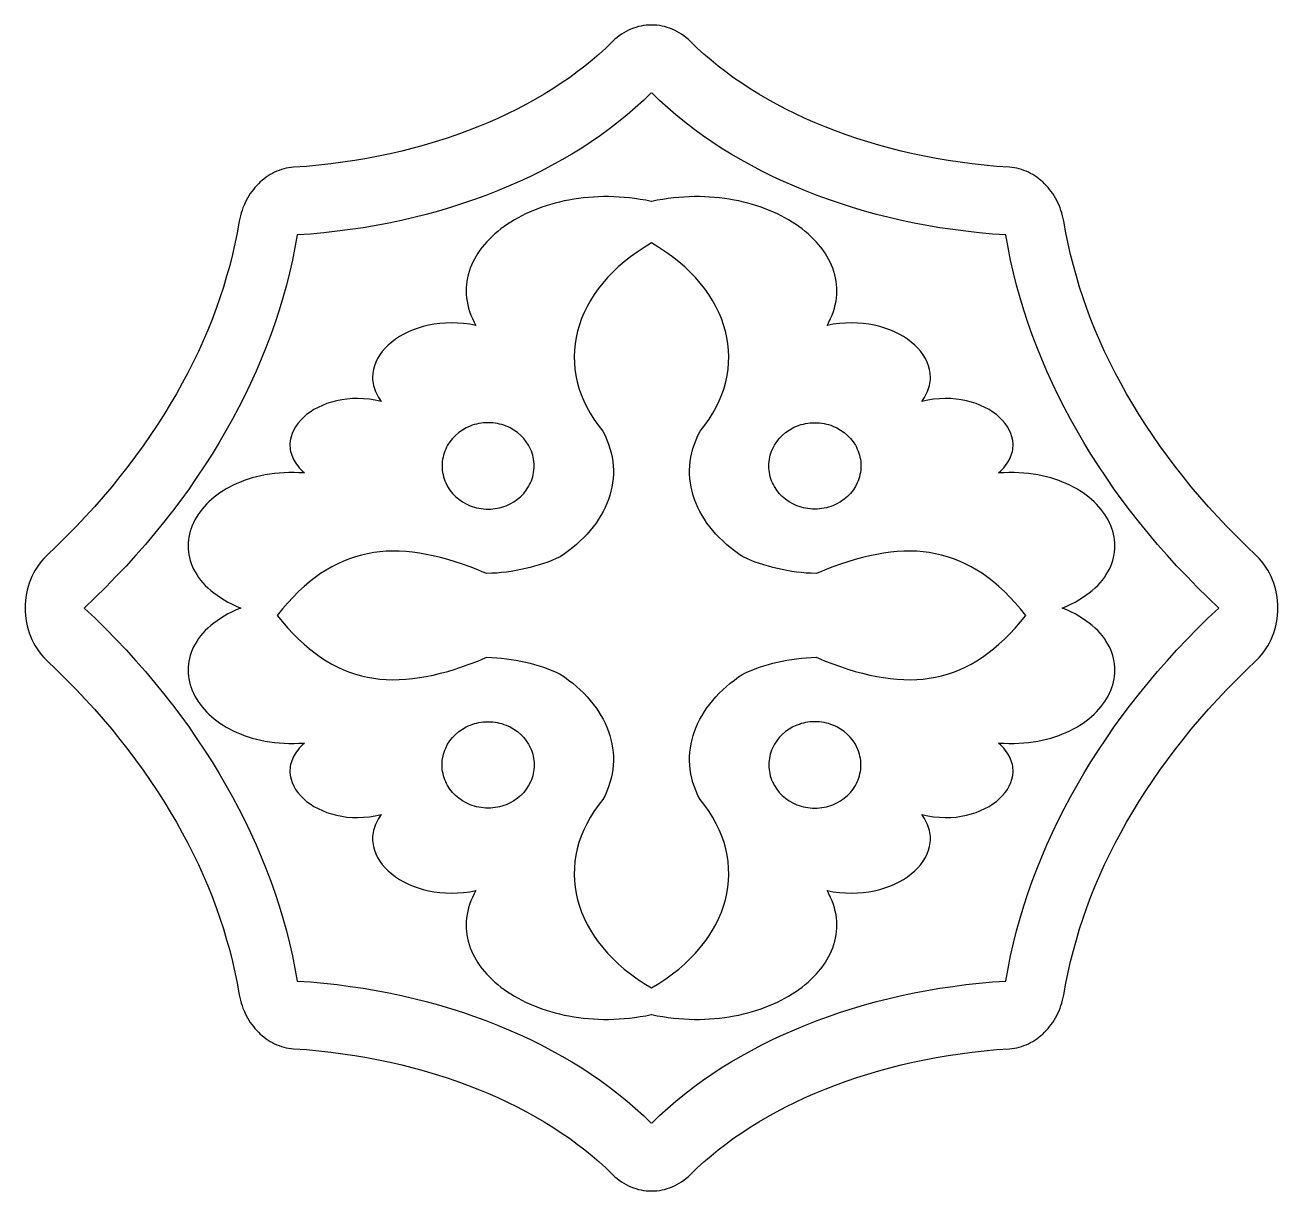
# Model space of a CAD drawing. Extents: x -350 to 350, y -46 to 278.
# Drawn here: x -154.3 to -54.3, y 182 to 275 of the extents above; entities that cross this region are included whole.
import ezdxf

# ---------------------------------------------------------------- set-up
doc = ezdxf.new("R2010")
doc.units = 0
doc.layers.add('LAYER_1', color=18, linetype='CONTINUOUS')

msp = doc.modelspace()

# ---------------------------------------------------------------- linework, layer by layer
at = {"layer": 'LAYER_1'}
for points in [[(-137.418, 198.553), (-137.248, 197.616), (-137.203, 197.394), (-137.151, 197.176), (-137.091, 196.962), (-137.024, 196.752), (-136.95, 196.546), (-136.869, 196.346), (-136.781, 196.149), (-136.687, 195.958), (-136.586, 195.772), (-136.479, 195.591), (-136.366, 195.416), (-136.247, 195.246), (-136.123, 195.082), (-135.993, 194.924), (-135.857, 194.773), (-135.717, 194.627), (-135.571, 194.489), (-135.421, 194.357), (-135.266, 194.231), (-135.106, 194.113), (-134.943, 194.002), (-134.775, 193.899), (-134.604, 193.803), (-134.429, 193.715), (-134.25, 193.635), (-134.068, 193.564), (-133.883, 193.5), (-133.695, 193.445), (-133.504, 193.399), (-133.31, 193.362), (-133.114, 193.333), (-132.916, 193.314), (-131.889, 193.24), (-130.908, 193.15), (-129.934, 193.042), (-128.969, 192.916), (-128.012, 192.773), (-127.064, 192.612), (-126.125, 192.433), (-125.197, 192.238), (-124.28, 192.026), (-123.374, 191.798), (-122.48, 191.553), (-121.599, 191.292), (-120.731, 191.016), (-119.876, 190.725), (-119.036, 190.419), (-118.211, 190.098), (-117.401, 189.763), (-116.607, 189.414), (-115.83, 189.051), (-115.07, 188.675), (-114.328, 188.287), (-113.604, 187.886), (-112.899, 187.473), (-112.213, 187.049), (-111.547, 186.614), (-110.902, 186.168), (-110.277, 185.713), (-109.674, 185.248), (-109.093, 184.774), (-108.534, 184.291), (-107.998, 183.801), (-107.431, 183.252), (-107.267, 183.1), (-107.097, 182.957), (-106.923, 182.823), (-106.744, 182.698), (-106.561, 182.583), (-106.373, 182.477), (-106.182, 182.381), (-105.988, 182.295), (-105.79, 182.219), (-105.59, 182.152), (-105.387, 182.096), (-105.182, 182.05), (-104.975, 182.015), (-104.766, 181.989), (-104.555, 181.975), (-104.344, 181.971), (-104.133, 181.975), (-103.923, 181.989), (-103.714, 182.015), (-103.506, 182.05), (-103.301, 182.096), (-103.098, 182.152), (-102.898, 182.219), (-102.7, 182.295), (-102.506, 182.381), (-102.315, 182.477), (-102.128, 182.583), (-101.944, 182.698), (-101.765, 182.823), (-101.591, 182.957), (-101.422, 183.1), (-101.257, 183.252), (-100.691, 183.801), (-100.154, 184.291), (-99.595, 184.774), (-99.014, 185.248), (-98.411, 185.713), (-97.786, 186.168), (-97.141, 186.614), (-96.475, 187.049), (-95.79, 187.473), (-95.084, 187.886), (-94.361, 188.287), (-93.618, 188.675), (-92.858, 189.051), (-92.081, 189.414), (-91.287, 189.763), (-90.478, 190.098), (-89.652, 190.419), (-88.812, 190.725), (-87.958, 191.016), (-87.089, 191.292), (-86.208, 191.553), (-85.314, 191.798), (-84.408, 192.026), (-83.491, 192.238), (-82.563, 192.433), (-81.625, 192.612), (-80.677, 192.773), (-79.72, 192.916), (-78.754, 193.042), (-77.78, 193.15), (-76.799, 193.24), (-75.772, 193.314), (-75.574, 193.333), (-75.378, 193.362), (-75.185, 193.399), (-74.994, 193.445), (-74.806, 193.5), (-74.62, 193.564), (-74.438, 193.635), (-74.26, 193.715), (-74.084, 193.803), (-73.913, 193.899), (-73.745, 194.002), (-73.582, 194.113), (-73.422, 194.231), (-73.268, 194.357), (-73.117, 194.489), (-72.972, 194.627), (-72.831, 194.773), (-72.696, 194.924), (-72.566, 195.082), (-72.441, 195.246), (-72.322, 195.416), (-72.209, 195.591), (-72.102, 195.772), (-72.001, 195.958), (-71.907, 196.149), (-71.819, 196.346), (-71.738, 196.546), (-71.664, 196.752), (-71.597, 196.962), (-71.537, 197.176), (-71.485, 197.394), (-71.441, 197.616), (-71.271, 198.553), (-71.093, 199.42), (-70.894, 200.285), (-70.675, 201.148), (-70.435, 202.011), (-70.175, 202.872), (-69.894, 203.732), (-69.592, 204.59), (-69.269, 205.446), (-68.926, 206.301), (-68.561, 207.154), (-68.176, 208.005), (-67.77, 208.853), (-67.343, 209.699), (-66.894, 210.543), (-66.425, 211.384), (-65.935, 212.222), (-65.424, 213.057), (-64.892, 213.889), (-64.339, 214.716), (-63.765, 215.541), (-63.17, 216.361), (-62.554, 217.176), (-61.917, 217.988), (-61.259, 218.794), (-60.58, 219.596), (-59.881, 220.392), (-59.161, 221.183), (-58.42, 221.968), (-57.658, 222.747), (-56.876, 223.52), (-56.043, 224.315), (-55.838, 224.523), (-55.645, 224.741), (-55.466, 224.969), (-55.3, 225.205), (-55.147, 225.449), (-55.008, 225.7), (-54.882, 225.958), (-54.769, 226.223), (-54.669, 226.492), (-54.583, 226.766), (-54.51, 227.044), (-54.45, 227.326), (-54.404, 227.61), (-54.371, 227.896), (-54.351, 228.183), (-54.344, 228.471), (-54.351, 228.759), (-54.371, 229.047), (-54.404, 229.333), (-54.45, 229.617), (-54.51, 229.898), (-54.583, 230.176), (-54.669, 230.451), (-54.769, 230.72), (-54.882, 230.984), (-55.008, 231.242), (-55.147, 231.494), (-55.3, 231.738), (-55.466, 231.974), (-55.645, 232.201), (-55.838, 232.419), (-56.043, 232.627), (-56.876, 233.422), (-57.658, 234.195), (-58.42, 234.975), (-59.161, 235.76), (-59.881, 236.55), (-60.58, 237.347), (-61.259, 238.148), (-61.917, 238.955), (-62.554, 239.766), (-63.17, 240.582), (-63.765, 241.402), (-64.339, 242.226), (-64.892, 243.054), (-65.424, 243.885), (-65.935, 244.72), (-66.425, 245.558), (-66.894, 246.399), (-67.343, 247.243), (-67.77, 248.089), (-68.176, 248.938), (-68.561, 249.789), (-68.926, 250.642), (-69.269, 251.496), (-69.592, 252.353), (-69.894, 253.211), (-70.175, 254.071), (-70.435, 254.932), (-70.675, 255.794), (-70.894, 256.658), (-71.093, 257.523), (-71.271, 258.389), (-71.441, 259.327), (-71.485, 259.549), (-71.537, 259.767), (-71.597, 259.981), (-71.664, 260.191), (-71.738, 260.396), (-71.819, 260.597), (-71.907, 260.793), (-72.001, 260.984), (-72.102, 261.17), (-72.209, 261.351), (-72.322, 261.527), (-72.441, 261.696), (-72.566, 261.86), (-72.696, 262.018), (-72.831, 262.17), (-72.972, 262.315), (-73.117, 262.454), (-73.268, 262.586), (-73.422, 262.711), (-73.582, 262.829), (-73.745, 262.94), (-73.913, 263.043), (-74.084, 263.139), (-74.26, 263.227), (-74.438, 263.307), (-74.62, 263.379), (-74.806, 263.442), (-74.994, 263.497), (-75.185, 263.544), (-75.378, 263.581), (-75.574, 263.609), (-75.772, 263.628), (-76.799, 263.702), (-77.78, 263.792), (-78.754, 263.9), (-79.72, 264.026), (-80.677, 264.17), (-81.625, 264.331), (-82.563, 264.509), (-83.491, 264.704), (-84.408, 264.916), (-85.314, 265.145), (-86.208, 265.39), (-87.089, 265.65), (-87.958, 265.926), (-88.812, 266.217), (-89.652, 266.524), (-90.478, 266.845), (-91.287, 267.18), (-92.081, 267.529), (-92.858, 267.892), (-93.618, 268.267), (-94.361, 268.656), (-95.084, 269.057), (-95.79, 269.469), (-96.475, 269.894), (-97.141, 270.329), (-97.786, 270.774), (-98.411, 271.23), (-99.014, 271.695), (-99.595, 272.169), (-100.154, 272.651), (-100.691, 273.141), (-101.257, 273.69), (-101.422, 273.843), (-101.591, 273.986), (-101.765, 274.12), (-101.944, 274.244), (-102.128, 274.359), (-102.315, 274.465), (-102.506, 274.561), (-102.7, 274.647), (-102.898, 274.724), (-103.098, 274.79), (-103.301, 274.846), (-103.506, 274.892), (-103.714, 274.928), (-103.923, 274.953), (-104.133, 274.968), (-104.344, 274.971), (-104.555, 274.968), (-104.766, 274.953), (-104.975, 274.928), (-105.182, 274.892), (-105.387, 274.846), (-105.59, 274.79), (-105.79, 274.724), (-105.988, 274.647), (-106.182, 274.561), (-106.373, 274.465), (-106.561, 274.359), (-106.744, 274.244), (-106.923, 274.12), (-107.097, 273.986), (-107.267, 273.843), (-107.431, 273.69), (-107.998, 273.141), (-108.534, 272.651), (-109.093, 272.169), (-109.674, 271.695), (-110.277, 271.23), (-110.902, 270.774), (-111.547, 270.329), (-112.213, 269.894), (-112.899, 269.469), (-113.604, 269.057), (-114.328, 268.656), (-115.07, 268.267), (-115.83, 267.892), (-116.607, 267.529), (-117.401, 267.18), (-118.211, 266.845), (-119.036, 266.524), (-119.876, 266.217), (-120.731, 265.926), (-121.599, 265.65), (-122.48, 265.39), (-123.374, 265.145), (-124.28, 264.916), (-125.197, 264.704), (-126.125, 264.509), (-127.064, 264.331), (-128.012, 264.17), (-128.969, 264.026), (-129.934, 263.9), (-130.908, 263.792), (-131.889, 263.702), (-132.916, 263.628), (-133.114, 263.609), (-133.31, 263.581), (-133.504, 263.544), (-133.695, 263.497), (-133.883, 263.442), (-134.068, 263.379), (-134.25, 263.307), (-134.429, 263.227), (-134.604, 263.139), (-134.775, 263.043), (-134.943, 262.94), (-135.106, 262.829), (-135.266, 262.711), (-135.421, 262.586), (-135.571, 262.454), (-135.717, 262.315), (-135.857, 262.17), (-135.993, 262.018), (-136.123, 261.86), (-136.247, 261.696), (-136.366, 261.527), (-136.479, 261.351), (-136.586, 261.17), (-136.687, 260.984), (-136.781, 260.793), (-136.869, 260.597), (-136.95, 260.396), (-137.024, 260.191), (-137.091, 259.981), (-137.151, 259.767), (-137.203, 259.549), (-137.248, 259.327), (-137.418, 258.389), (-137.595, 257.523), (-137.794, 256.658), (-138.013, 255.794), (-138.253, 254.932), (-138.513, 254.071), (-138.794, 253.211), (-139.096, 252.353), (-139.419, 251.496), (-139.763, 250.642), (-140.127, 249.789), (-140.512, 248.938), (-140.919, 248.089), (-141.346, 247.243), (-141.794, 246.399), (-142.263, 245.558), (-142.753, 244.72), (-143.264, 243.885), (-143.796, 243.054), (-144.349, 242.226), (-144.924, 241.402), (-145.519, 240.582), (-146.135, 239.766), (-146.772, 238.955), (-147.429, 238.148), (-148.108, 237.347), (-148.807, 236.55), (-149.528, 235.76), (-150.268, 234.975), (-151.03, 234.195), (-151.812, 233.422), (-152.645, 232.627), (-152.851, 232.419), (-153.043, 232.201), (-153.222, 231.974), (-153.388, 231.738), (-153.541, 231.494), (-153.68, 231.242), (-153.806, 230.984), (-153.919, 230.72), (-154.019, 230.451), (-154.105, 230.176), (-154.178, 229.898), (-154.238, 229.617), (-154.284, 229.333), (-154.318, 229.047), (-154.337, 228.759), (-154.344, 228.471), (-154.337, 228.183), (-154.318, 227.896), (-154.284, 227.61), (-154.238, 227.326), (-154.178, 227.044), (-154.105, 226.766), (-154.019, 226.492), (-153.919, 226.223), (-153.806, 225.958), (-153.68, 225.7), (-153.541, 225.449), (-153.388, 225.205), (-153.222, 224.969), (-153.043, 224.741), (-152.851, 224.523), (-152.645, 224.315), (-151.812, 223.52), (-151.03, 222.747), (-150.268, 221.968), (-149.528, 221.183), (-148.807, 220.392), (-148.108, 219.596), (-147.429, 218.794), (-146.772, 217.988), (-146.135, 217.176), (-145.519, 216.361), (-144.924, 215.541), (-144.349, 214.716), (-143.796, 213.889), (-143.264, 213.057), (-142.753, 212.222), (-142.263, 211.384), (-141.794, 210.543), (-141.346, 209.699), (-140.919, 208.853), (-140.512, 208.005), (-140.127, 207.154), (-139.763, 206.301), (-139.419, 205.446), (-139.096, 204.59), (-138.794, 203.732), (-138.513, 202.872), (-138.253, 202.011), (-138.013, 201.148), (-137.794, 200.285), (-137.595, 199.42)], [(-104.344, 187.414), (-104.312, 187.383), (-103.693, 187.982), (-103.052, 188.568), (-102.39, 189.139), (-101.707, 189.697), (-101.003, 190.24), (-100.278, 190.768), (-99.534, 191.282), (-98.771, 191.78), (-97.99, 192.264), (-97.19, 192.732), (-96.373, 193.184), (-95.539, 193.621), (-94.688, 194.042), (-93.821, 194.446), (-92.939, 194.834), (-92.042, 195.205), (-91.13, 195.56), (-90.204, 195.897), (-89.265, 196.218), (-88.313, 196.52), (-87.349, 196.805), (-86.373, 197.073), (-85.385, 197.322), (-84.386, 197.553), (-83.378, 197.765), (-82.359, 197.958), (-81.331, 198.133), (-80.294, 198.289), (-79.249, 198.425), (-78.197, 198.542), (-77.137, 198.639), (-76.07, 198.716), (-75.887, 199.723), (-75.681, 200.726), (-75.452, 201.727), (-75.199, 202.724), (-74.923, 203.717), (-74.623, 204.706), (-74.301, 205.692), (-73.956, 206.673), (-73.588, 207.649), (-73.197, 208.621), (-72.784, 209.589), (-72.348, 210.551), (-71.89, 211.508), (-71.41, 212.46), (-70.907, 213.406), (-70.382, 214.346), (-69.836, 215.281), (-69.267, 216.21), (-68.677, 217.132), (-68.065, 218.048), (-67.432, 218.957), (-66.777, 219.86), (-66.101, 220.755), (-65.403, 221.644), (-64.685, 222.525), (-63.945, 223.398), (-63.184, 224.264), (-62.403, 225.122), (-61.601, 225.972), (-60.779, 226.813), (-59.935, 227.647), (-59.072, 228.471), (-59.935, 229.296), (-60.779, 230.129), (-61.601, 230.971), (-62.403, 231.821), (-63.184, 232.679), (-63.945, 233.544), (-64.685, 234.418), (-65.403, 235.299), (-66.101, 236.187), (-66.777, 237.083), (-67.432, 237.985), (-68.065, 238.895), (-68.677, 239.81), (-69.267, 240.733), (-69.836, 241.661), (-70.382, 242.596), (-70.907, 243.537), (-71.41, 244.483), (-71.89, 245.435), (-72.348, 246.392), (-72.784, 247.354), (-73.197, 248.321), (-73.588, 249.293), (-73.956, 250.27), (-74.301, 251.251), (-74.623, 252.236), (-74.923, 253.225), (-75.199, 254.219), (-75.452, 255.216), (-75.681, 256.216), (-75.887, 257.22), (-76.07, 258.227), (-77.137, 258.304), (-78.197, 258.401), (-79.249, 258.518), (-80.294, 258.654), (-81.331, 258.809), (-82.359, 258.984), (-83.378, 259.178), (-84.386, 259.39), (-85.385, 259.621), (-86.373, 259.87), (-87.349, 260.137), (-88.313, 260.422), (-89.265, 260.725), (-90.204, 261.045), (-91.13, 261.383), (-92.042, 261.737), (-92.939, 262.108), (-93.821, 262.496), (-94.688, 262.901), (-95.539, 263.321), (-96.373, 263.758), (-97.19, 264.211), (-97.99, 264.679), (-98.771, 265.162), (-99.534, 265.661), (-100.278, 266.174), (-101.003, 266.703), (-101.707, 267.246), (-102.39, 267.803), (-103.052, 268.375), (-103.693, 268.96), (-104.312, 269.559), (-104.344, 269.529), (-104.377, 269.559), (-104.995, 268.96), (-105.636, 268.375), (-106.298, 267.803), (-106.981, 267.246), (-107.686, 266.703), (-108.41, 266.174), (-109.154, 265.661), (-109.917, 265.162), (-110.698, 264.679), (-111.498, 264.211), (-112.315, 263.758), (-113.149, 263.321), (-114, 262.901), (-114.867, 262.496), (-115.749, 262.108), (-116.646, 261.737), (-117.558, 261.383), (-118.484, 261.045), (-119.423, 260.725), (-120.375, 260.422), (-121.339, 260.137), (-122.316, 259.87), (-123.303, 259.621), (-124.302, 259.39), (-125.311, 259.178), (-126.329, 258.984), (-127.357, 258.809), (-128.394, 258.654), (-129.439, 258.518), (-130.492, 258.401), (-131.552, 258.304), (-132.618, 258.227), (-132.801, 257.22), (-133.007, 256.216), (-133.237, 255.216), (-133.49, 254.219), (-133.766, 253.225), (-134.065, 252.236), (-134.387, 251.251), (-134.732, 250.27), (-135.1, 249.293), (-135.491, 248.321), (-135.904, 247.354), (-136.34, 246.392), (-136.798, 245.435), (-137.279, 244.483), (-137.781, 243.537), (-138.306, 242.596), (-138.852, 241.661), (-139.421, 240.733), (-140.011, 239.81), (-140.623, 238.895), (-141.257, 237.985), (-141.911, 237.083), (-142.588, 236.187), (-143.285, 235.299), (-144.004, 234.418), (-144.743, 233.544), (-145.504, 232.679), (-146.285, 231.821), (-147.087, 230.971), (-147.91, 230.129), (-148.753, 229.296), (-149.616, 228.471), (-148.753, 227.647), (-147.91, 226.813), (-147.087, 225.972), (-146.285, 225.122), (-145.504, 224.264), (-144.743, 223.398), (-144.004, 222.525), (-143.285, 221.644), (-142.588, 220.755), (-141.911, 219.86), (-141.257, 218.957), (-140.623, 218.048), (-140.011, 217.132), (-139.421, 216.21), (-138.852, 215.281), (-138.306, 214.346), (-137.781, 213.406), (-137.279, 212.46), (-136.798, 211.508), (-136.34, 210.551), (-135.904, 209.589), (-135.491, 208.621), (-135.1, 207.649), (-134.732, 206.673), (-134.387, 205.692), (-134.065, 204.706), (-133.766, 203.717), (-133.49, 202.724), (-133.237, 201.727), (-133.007, 200.726), (-132.801, 199.723), (-132.618, 198.716), (-131.552, 198.639), (-130.492, 198.542), (-129.439, 198.425), (-128.394, 198.289), (-127.357, 198.133), (-126.329, 197.958), (-125.311, 197.765), (-124.302, 197.553), (-123.303, 197.322), (-122.316, 197.073), (-121.339, 196.805), (-120.375, 196.52), (-119.423, 196.218), (-118.484, 195.897), (-117.558, 195.56), (-116.646, 195.205), (-115.749, 194.834), (-114.867, 194.446), (-114, 194.042), (-113.149, 193.621), (-112.315, 193.184), (-111.498, 192.732), (-110.698, 192.264), (-109.917, 191.78), (-109.154, 191.282), (-108.41, 190.768), (-107.686, 190.24), (-106.981, 189.697), (-106.298, 189.139), (-105.636, 188.568), (-104.995, 187.982), (-104.377, 187.383)], [(-104.344, 196.027), (-104.312, 196.033), (-103.88, 195.948), (-103.45, 195.874), (-103.022, 195.811), (-102.597, 195.759), (-102.174, 195.718), (-101.754, 195.687), (-101.337, 195.667), (-100.923, 195.658), (-100.512, 195.658), (-100.105, 195.668), (-99.702, 195.689), (-99.304, 195.718), (-98.91, 195.757), (-98.52, 195.806), (-98.136, 195.863), (-97.756, 195.929), (-97.382, 196.004), (-97.014, 196.087), (-96.651, 196.179), (-96.295, 196.279), (-95.945, 196.386), (-95.602, 196.502), (-95.265, 196.625), (-94.936, 196.755), (-94.614, 196.893), (-94.299, 197.037), (-93.993, 197.189), (-93.694, 197.347), (-93.404, 197.512), (-93.122, 197.682), (-92.849, 197.859), (-92.585, 198.042), (-92.33, 198.231), (-92.085, 198.425), (-91.849, 198.625), (-91.624, 198.83), (-91.408, 199.039), (-91.203, 199.254), (-91.009, 199.473), (-90.826, 199.697), (-90.654, 199.925), (-90.493, 200.157), (-90.344, 200.393), (-90.207, 200.633), (-90.082, 200.877), (-89.97, 201.123), (-89.87, 201.373), (-89.783, 201.626), (-89.709, 201.882), (-89.648, 202.141), (-89.601, 202.402), (-89.568, 202.665), (-89.549, 202.93), (-89.544, 203.197), (-89.554, 203.466), (-89.578, 203.737), (-89.618, 204.009), (-89.673, 204.282), (-89.743, 204.556), (-89.829, 204.831), (-89.931, 205.107), (-90.05, 205.383), (-90.185, 205.659), (-90.336, 205.936), (-89.838, 205.842), (-89.344, 205.776), (-88.857, 205.738), (-88.376, 205.725), (-87.904, 205.738), (-87.442, 205.775), (-86.99, 205.835), (-86.55, 205.917), (-86.124, 206.02), (-85.712, 206.144), (-85.315, 206.287), (-84.936, 206.448), (-84.575, 206.626), (-84.233, 206.821), (-83.911, 207.031), (-83.611, 207.255), (-83.335, 207.493), (-83.082, 207.743), (-82.855, 208.005), (-82.654, 208.277), (-82.482, 208.558), (-82.338, 208.849), (-82.225, 209.146), (-82.143, 209.45), (-82.094, 209.76), (-82.082, 209.917), (-82.079, 210.075), (-82.084, 210.233), (-82.099, 210.393), (-82.122, 210.553), (-82.155, 210.713), (-82.197, 210.874), (-82.249, 211.036), (-82.311, 211.197), (-82.382, 211.359), (-82.463, 211.52), (-82.555, 211.682), (-82.656, 211.843), (-82.769, 212.003), (-82.296, 211.898), (-81.828, 211.823), (-81.367, 211.776), (-80.914, 211.758), (-80.47, 211.766), (-80.037, 211.799), (-79.615, 211.857), (-79.207, 211.938), (-78.813, 212.04), (-78.434, 212.164), (-78.073, 212.306), (-77.729, 212.467), (-77.405, 212.645), (-77.102, 212.839), (-76.82, 213.048), (-76.562, 213.27), (-76.329, 213.505), (-76.121, 213.75), (-75.94, 214.006), (-75.788, 214.271), (-75.665, 214.543), (-75.574, 214.821), (-75.514, 215.105), (-75.488, 215.393), (-75.488, 215.538), (-75.497, 215.683), (-75.515, 215.829), (-75.542, 215.976), (-75.578, 216.122), (-75.624, 216.268), (-75.679, 216.415), (-75.745, 216.56), (-75.82, 216.706), (-75.905, 216.851), (-76.001, 216.995), (-76.107, 217.138), (-76.224, 217.28), (-76.351, 217.421), (-76.49, 217.56), (-76.639, 217.698), (-76.221, 217.676), (-75.81, 217.667), (-75.407, 217.67), (-75.012, 217.685), (-74.625, 217.712), (-74.246, 217.75), (-73.876, 217.799), (-73.514, 217.859), (-73.161, 217.929), (-72.817, 218.009), (-72.482, 218.099), (-72.156, 218.198), (-71.84, 218.306), (-71.532, 218.423), (-71.235, 218.549), (-70.947, 218.683), (-70.669, 218.824), (-70.401, 218.973), (-70.144, 219.129), (-69.897, 219.292), (-69.66, 219.462), (-69.434, 219.638), (-69.219, 219.82), (-69.014, 220.007), (-68.821, 220.2), (-68.639, 220.397), (-68.469, 220.6), (-68.31, 220.806), (-68.163, 221.017), (-68.028, 221.231), (-67.904, 221.449), (-67.793, 221.67), (-67.694, 221.894), (-67.608, 222.12), (-67.534, 222.348), (-67.473, 222.578), (-67.425, 222.81), (-67.39, 223.042), (-67.368, 223.276), (-67.36, 223.51), (-67.365, 223.744), (-67.384, 223.979), (-67.417, 224.213), (-67.463, 224.446), (-67.524, 224.678), (-67.599, 224.909), (-67.688, 225.138), (-67.792, 225.365), (-67.911, 225.59), (-68.045, 225.812), (-68.193, 226.031), (-68.357, 226.247), (-68.536, 226.46), (-68.731, 226.668), (-68.941, 226.873), (-69.167, 227.073), (-69.409, 227.268), (-69.667, 227.458), (-69.941, 227.642), (-70.232, 227.821), (-70.539, 227.993), (-70.863, 228.159), (-71.203, 228.319), (-71.561, 228.471), (-71.203, 228.624), (-70.863, 228.783), (-70.539, 228.949), (-70.232, 229.122), (-69.941, 229.301), (-69.667, 229.485), (-69.409, 229.675), (-69.167, 229.87), (-68.941, 230.07), (-68.731, 230.274), (-68.536, 230.483), (-68.357, 230.695), (-68.193, 230.911), (-68.045, 231.131), (-67.911, 231.353), (-67.792, 231.578), (-67.688, 231.805), (-67.599, 232.034), (-67.524, 232.265), (-67.463, 232.497), (-67.417, 232.73), (-67.384, 232.964), (-67.365, 233.198), (-67.36, 233.432), (-67.368, 233.667), (-67.39, 233.9), (-67.425, 234.133), (-67.473, 234.364), (-67.534, 234.594), (-67.608, 234.823), (-67.694, 235.049), (-67.793, 235.272), (-67.904, 235.493), (-68.028, 235.711), (-68.163, 235.925), (-68.31, 236.136), (-68.469, 236.343), (-68.639, 236.545), (-68.821, 236.743), (-69.014, 236.936), (-69.219, 237.123), (-69.434, 237.305), (-69.66, 237.481), (-69.897, 237.65), (-70.144, 237.813), (-70.401, 237.969), (-70.669, 238.118), (-70.947, 238.26), (-71.235, 238.394), (-71.532, 238.519), (-71.84, 238.636), (-72.156, 238.744), (-72.482, 238.844), (-72.817, 238.933), (-73.161, 239.014), (-73.514, 239.084), (-73.876, 239.143), (-74.246, 239.192), (-74.625, 239.23), (-75.012, 239.257), (-75.407, 239.272), (-75.81, 239.275), (-76.221, 239.266), (-76.639, 239.245), (-76.49, 239.383), (-76.351, 239.522), (-76.224, 239.663), (-76.107, 239.805), (-76.001, 239.948), (-75.905, 240.092), (-75.82, 240.237), (-75.745, 240.382), (-75.679, 240.528), (-75.624, 240.674), (-75.578, 240.821), (-75.542, 240.967), (-75.515, 241.113), (-75.497, 241.259), (-75.488, 241.405), (-75.488, 241.55), (-75.514, 241.838), (-75.574, 242.121), (-75.665, 242.4), (-75.788, 242.672), (-75.94, 242.936), (-76.121, 243.192), (-76.329, 243.438), (-76.562, 243.672), (-76.82, 243.895), (-77.102, 244.103), (-77.405, 244.297), (-77.729, 244.475), (-78.073, 244.636), (-78.434, 244.779), (-78.813, 244.902), (-79.207, 245.005), (-79.615, 245.085), (-80.037, 245.143), (-80.47, 245.177), (-80.914, 245.185), (-81.367, 245.166), (-81.828, 245.12), (-82.296, 245.045), (-82.769, 244.939), (-82.656, 245.1), (-82.555, 245.261), (-82.463, 245.422), (-82.382, 245.584), (-82.311, 245.745), (-82.249, 245.907), (-82.197, 246.068), (-82.155, 246.229), (-82.122, 246.39), (-82.099, 246.55), (-82.084, 246.709), (-82.079, 246.868), (-82.094, 247.182), (-82.143, 247.492), (-82.225, 247.796), (-82.338, 248.094), (-82.482, 248.384), (-82.654, 248.666), (-82.855, 248.938), (-83.082, 249.199), (-83.335, 249.45), (-83.611, 249.687), (-83.911, 249.912), (-84.233, 250.122), (-84.575, 250.316), (-84.936, 250.495), (-85.315, 250.656), (-85.712, 250.799), (-86.124, 250.922), (-86.55, 251.026), (-86.99, 251.108), (-87.442, 251.168), (-87.904, 251.204), (-88.376, 251.217), (-88.857, 251.205), (-89.344, 251.166), (-89.838, 251.1), (-90.336, 251.007), (-90.185, 251.283), (-90.05, 251.56), (-89.931, 251.836), (-89.829, 252.111), (-89.743, 252.386), (-89.673, 252.66), (-89.618, 252.934), (-89.578, 253.205), (-89.554, 253.476), (-89.544, 253.745), (-89.549, 254.012), (-89.568, 254.278), (-89.601, 254.541), (-89.648, 254.802), (-89.709, 255.06), (-89.783, 255.316), (-89.87, 255.569), (-89.97, 255.819), (-90.082, 256.066), (-90.207, 256.309), (-90.344, 256.549), (-90.493, 256.785), (-90.654, 257.017), (-90.826, 257.245), (-91.009, 257.469), (-91.203, 257.689), (-91.408, 257.903), (-91.624, 258.113), (-91.849, 258.318), (-92.085, 258.517), (-92.33, 258.712), (-92.585, 258.9), (-92.849, 259.083), (-93.122, 259.26), (-93.404, 259.431), (-93.694, 259.596), (-93.993, 259.754), (-94.299, 259.905), (-94.614, 260.05), (-94.936, 260.187), (-95.265, 260.318), (-95.602, 260.441), (-95.945, 260.556), (-96.295, 260.664), (-96.651, 260.763), (-97.014, 260.855), (-97.382, 260.938), (-97.756, 261.013), (-98.136, 261.079), (-98.52, 261.137), (-98.91, 261.185), (-99.304, 261.224), (-99.702, 261.254), (-100.105, 261.274), (-100.512, 261.285), (-100.923, 261.285), (-101.337, 261.275), (-101.754, 261.255), (-102.174, 261.225), (-102.597, 261.184), (-103.022, 261.132), (-103.45, 261.069), (-103.88, 260.995), (-104.312, 260.909), (-104.344, 260.915), (-104.377, 260.909), (-104.808, 260.995), (-105.238, 261.069), (-105.666, 261.132), (-106.091, 261.184), (-106.514, 261.225), (-106.934, 261.255), (-107.352, 261.275), (-107.766, 261.285), (-108.176, 261.285), (-108.583, 261.274), (-108.986, 261.254), (-109.384, 261.224), (-109.779, 261.185), (-110.168, 261.137), (-110.553, 261.079), (-110.932, 261.013), (-111.306, 260.938), (-111.674, 260.855), (-112.037, 260.763), (-112.393, 260.664), (-112.743, 260.556), (-113.086, 260.441), (-113.423, 260.318), (-113.752, 260.187), (-114.074, 260.05), (-114.389, 259.905), (-114.696, 259.754), (-114.994, 259.596), (-115.285, 259.431), (-115.566, 259.26), (-115.839, 259.083), (-116.104, 258.9), (-116.358, 258.712), (-116.604, 258.517), (-116.839, 258.318), (-117.065, 258.113), (-117.28, 257.903), (-117.485, 257.689), (-117.679, 257.469), (-117.862, 257.245), (-118.034, 257.017), (-118.195, 256.785), (-118.344, 256.549), (-118.481, 256.309), (-118.606, 256.066), (-118.719, 255.819), (-118.818, 255.569), (-118.905, 255.316), (-118.979, 255.06), (-119.04, 254.802), (-119.087, 254.541), (-119.12, 254.278), (-119.139, 254.012), (-119.144, 253.745), (-119.134, 253.476), (-119.11, 253.205), (-119.07, 252.934), (-119.015, 252.66), (-118.945, 252.386), (-118.859, 252.111), (-118.757, 251.836), (-118.638, 251.56), (-118.504, 251.283), (-118.352, 251.007), (-118.85, 251.1), (-119.344, 251.166), (-119.832, 251.205), (-120.312, 251.217), (-120.784, 251.204), (-121.247, 251.168), (-121.698, 251.108), (-122.138, 251.026), (-122.565, 250.922), (-122.977, 250.799), (-123.373, 250.656), (-123.752, 250.495), (-124.114, 250.316), (-124.456, 250.122), (-124.777, 249.912), (-125.077, 249.687), (-125.354, 249.45), (-125.606, 249.199), (-125.833, 248.938), (-126.034, 248.666), (-126.206, 248.384), (-126.35, 248.094), (-126.463, 247.796), (-126.545, 247.492), (-126.594, 247.182), (-126.609, 246.868), (-126.604, 246.709), (-126.589, 246.55), (-126.566, 246.39), (-126.533, 246.229), (-126.491, 246.068), (-126.439, 245.907), (-126.378, 245.745), (-126.306, 245.584), (-126.225, 245.422), (-126.134, 245.261), (-126.032, 245.1), (-125.92, 244.939), (-126.393, 245.045), (-126.86, 245.12), (-127.321, 245.166), (-127.774, 245.185), (-128.218, 245.177), (-128.651, 245.143), (-129.073, 245.085), (-129.481, 245.005), (-129.875, 244.902), (-130.254, 244.779), (-130.616, 244.636), (-130.959, 244.475), (-131.283, 244.297), (-131.587, 244.103), (-131.868, 243.895), (-132.126, 243.672), (-132.36, 243.438), (-132.567, 243.192), (-132.748, 242.936), (-132.9, 242.672), (-133.023, 242.4), (-133.114, 242.121), (-133.174, 241.838), (-133.2, 241.55), (-133.2, 241.405), (-133.191, 241.259), (-133.173, 241.113), (-133.146, 240.967), (-133.11, 240.821), (-133.064, 240.674), (-133.009, 240.528), (-132.944, 240.382), (-132.868, 240.237), (-132.783, 240.092), (-132.687, 239.948), (-132.581, 239.805), (-132.465, 239.663), (-132.337, 239.522), (-132.199, 239.383), (-132.049, 239.245), (-132.468, 239.266), (-132.878, 239.275), (-133.281, 239.272), (-133.676, 239.257), (-134.063, 239.23), (-134.442, 239.192), (-134.812, 239.143), (-135.174, 239.084), (-135.527, 239.014), (-135.871, 238.933), (-136.206, 238.844), (-136.532, 238.744), (-136.849, 238.636), (-137.156, 238.519), (-137.453, 238.394), (-137.741, 238.26), (-138.019, 238.118), (-138.287, 237.969), (-138.544, 237.813), (-138.792, 237.65), (-139.028, 237.481), (-139.254, 237.305), (-139.47, 237.123), (-139.674, 236.936), (-139.867, 236.743), (-140.049, 236.545), (-140.219, 236.343), (-140.378, 236.136), (-140.525, 235.925), (-140.661, 235.711), (-140.784, 235.493), (-140.895, 235.272), (-140.994, 235.049), (-141.08, 234.823), (-141.154, 234.594), (-141.215, 234.364), (-141.263, 234.133), (-141.298, 233.9), (-141.32, 233.667), (-141.328, 233.432), (-141.323, 233.198), (-141.304, 232.964), (-141.272, 232.73), (-141.225, 232.497), (-141.164, 232.265), (-141.089, 232.034), (-141, 231.805), (-140.896, 231.578), (-140.777, 231.353), (-140.643, 231.131), (-140.495, 230.911), (-140.331, 230.695), (-140.152, 230.483), (-139.957, 230.274), (-139.747, 230.07), (-139.521, 229.87), (-139.279, 229.675), (-139.021, 229.485), (-138.747, 229.301), (-138.456, 229.122), (-138.149, 228.949), (-137.825, 228.783), (-137.485, 228.624), (-137.127, 228.471), (-137.485, 228.319), (-137.825, 228.159), (-138.149, 227.993), (-138.456, 227.821), (-138.747, 227.642), (-139.021, 227.458), (-139.279, 227.268), (-139.521, 227.073), (-139.747, 226.873), (-139.957, 226.668), (-140.152, 226.46), (-140.331, 226.247), (-140.495, 226.031), (-140.643, 225.812), (-140.777, 225.59), (-140.896, 225.365), (-141, 225.138), (-141.089, 224.909), (-141.164, 224.678), (-141.225, 224.446), (-141.272, 224.213), (-141.304, 223.979), (-141.323, 223.744), (-141.328, 223.51), (-141.32, 223.276), (-141.298, 223.042), (-141.263, 222.81), (-141.215, 222.578), (-141.154, 222.348), (-141.08, 222.12), (-140.994, 221.894), (-140.895, 221.67), (-140.784, 221.449), (-140.661, 221.231), (-140.525, 221.017), (-140.378, 220.806), (-140.219, 220.6), (-140.049, 220.397), (-139.867, 220.2), (-139.674, 220.007), (-139.47, 219.82), (-139.254, 219.638), (-139.028, 219.462), (-138.792, 219.292), (-138.544, 219.129), (-138.287, 218.973), (-138.019, 218.824), (-137.741, 218.683), (-137.453, 218.549), (-137.156, 218.423), (-136.849, 218.306), (-136.532, 218.198), (-136.206, 218.099), (-135.871, 218.009), (-135.527, 217.929), (-135.174, 217.859), (-134.812, 217.799), (-134.442, 217.75), (-134.063, 217.712), (-133.676, 217.685), (-133.281, 217.67), (-132.878, 217.667), (-132.468, 217.676), (-132.049, 217.698), (-132.199, 217.56), (-132.337, 217.421), (-132.465, 217.28), (-132.581, 217.138), (-132.687, 216.995), (-132.783, 216.851), (-132.868, 216.706), (-132.944, 216.56), (-133.009, 216.415), (-133.064, 216.268), (-133.11, 216.122), (-133.146, 215.976), (-133.173, 215.829), (-133.191, 215.683), (-133.2, 215.538), (-133.2, 215.393), (-133.174, 215.105), (-133.114, 214.821), (-133.023, 214.543), (-132.9, 214.271), (-132.748, 214.006), (-132.567, 213.75), (-132.36, 213.505), (-132.126, 213.27), (-131.868, 213.048), (-131.587, 212.839), (-131.283, 212.645), (-130.959, 212.467), (-130.616, 212.306), (-130.254, 212.164), (-129.875, 212.04), (-129.481, 211.938), (-129.073, 211.857), (-128.651, 211.799), (-128.218, 211.766), (-127.774, 211.758), (-127.321, 211.776), (-126.86, 211.823), (-126.393, 211.898), (-125.92, 212.003), (-126.032, 211.843), (-126.134, 211.682), (-126.225, 211.52), (-126.306, 211.359), (-126.378, 211.197), (-126.439, 211.036), (-126.491, 210.874), (-126.533, 210.713), (-126.566, 210.553), (-126.589, 210.393), (-126.604, 210.233), (-126.609, 210.075), (-126.606, 209.917), (-126.594, 209.76), (-126.545, 209.45), (-126.463, 209.146), (-126.35, 208.849), (-126.206, 208.558), (-126.034, 208.277), (-125.833, 208.005), (-125.606, 207.743), (-125.354, 207.493), (-125.077, 207.255), (-124.777, 207.031), (-124.456, 206.821), (-124.114, 206.626), (-123.752, 206.448), (-123.373, 206.287), (-122.977, 206.144), (-122.565, 206.02), (-122.138, 205.917), (-121.698, 205.835), (-121.247, 205.775), (-120.784, 205.738), (-120.312, 205.725), (-119.832, 205.738), (-119.344, 205.776), (-118.85, 205.842), (-118.352, 205.936), (-118.504, 205.659), (-118.638, 205.383), (-118.757, 205.107), (-118.859, 204.831), (-118.945, 204.556), (-119.015, 204.282), (-119.07, 204.009), (-119.11, 203.737), (-119.134, 203.466), (-119.144, 203.197), (-119.139, 202.93), (-119.12, 202.665), (-119.087, 202.402), (-119.04, 202.141), (-118.979, 201.882), (-118.905, 201.626), (-118.818, 201.373), (-118.719, 201.123), (-118.606, 200.877), (-118.481, 200.633), (-118.344, 200.393), (-118.195, 200.157), (-118.034, 199.925), (-117.862, 199.697), (-117.679, 199.473), (-117.485, 199.254), (-117.28, 199.039), (-117.065, 198.83), (-116.839, 198.625), (-116.604, 198.425), (-116.358, 198.231), (-116.104, 198.042), (-115.839, 197.859), (-115.566, 197.682), (-115.285, 197.512), (-114.994, 197.347), (-114.696, 197.189), (-114.389, 197.037), (-114.074, 196.893), (-113.752, 196.755), (-113.423, 196.625), (-113.086, 196.502), (-112.743, 196.386), (-112.393, 196.279), (-112.037, 196.179), (-111.674, 196.087), (-111.306, 196.004), (-110.932, 195.929), (-110.553, 195.863), (-110.168, 195.806), (-109.779, 195.757), (-109.384, 195.718), (-108.986, 195.689), (-108.583, 195.668), (-108.176, 195.658), (-107.766, 195.658), (-107.352, 195.667), (-106.934, 195.687), (-106.514, 195.718), (-106.091, 195.759), (-105.666, 195.811), (-105.238, 195.874), (-104.808, 195.948), (-104.377, 196.033)], [(-104.344, 198.165), (-103.756, 198.521), (-103.198, 198.892), (-102.668, 199.276), (-102.166, 199.673), (-101.693, 200.083), (-101.249, 200.504), (-100.834, 200.936), (-100.449, 201.378), (-100.093, 201.83), (-99.766, 202.29), (-99.47, 202.759), (-99.203, 203.235), (-98.967, 203.717), (-98.761, 204.205), (-98.585, 204.699), (-98.441, 205.197), (-98.327, 205.698), (-98.245, 206.203), (-98.194, 206.71), (-98.174, 207.218), (-98.186, 207.728), (-98.23, 208.237), (-98.306, 208.746), (-98.414, 209.254), (-98.555, 209.76), (-98.728, 210.263), (-98.934, 210.763), (-99.173, 211.258), (-99.445, 211.749), (-99.751, 212.234), (-100.09, 212.713), (-100.463, 213.185), (-100.635, 213.527), (-100.787, 213.87), (-100.919, 214.215), (-101.032, 214.56), (-101.124, 214.905), (-101.197, 215.25), (-101.251, 215.594), (-101.286, 215.938), (-101.302, 216.281), (-101.3, 216.623), (-101.28, 216.963), (-101.241, 217.301), (-101.185, 217.638), (-101.111, 217.971), (-101.02, 218.302), (-100.911, 218.63), (-100.786, 218.954), (-100.645, 219.275), (-100.486, 219.591), (-100.312, 219.903), (-100.122, 220.211), (-99.916, 220.514), (-99.694, 220.811), (-99.458, 221.103), (-99.206, 221.39), (-98.94, 221.67), (-98.659, 221.943), (-98.364, 222.21), (-98.055, 222.47), (-97.732, 222.723), (-97.395, 222.968), (-97.045, 223.204), (-96.724, 223.35), (-96.395, 223.489), (-96.06, 223.619), (-95.717, 223.742), (-95.368, 223.856), (-95.013, 223.962), (-94.653, 224.06), (-94.286, 224.149), (-93.914, 224.23), (-93.538, 224.301), (-93.156, 224.364), (-92.771, 224.418), (-92.381, 224.462), (-91.988, 224.497), (-91.591, 224.522), (-91.191, 224.537), (-90.836, 224.399), (-90.483, 224.242), (-89.867, 224.007), (-89.26, 223.792), (-88.664, 223.595), (-88.077, 223.419), (-87.499, 223.262), (-86.93, 223.125), (-86.37, 223.009), (-85.818, 222.914), (-85.274, 222.841), (-84.739, 222.789), (-84.211, 222.759), (-83.691, 222.752), (-83.177, 222.767), (-82.671, 222.806), (-82.172, 222.868), (-81.679, 222.954), (-81.192, 223.065), (-80.711, 223.2), (-80.236, 223.36), (-79.766, 223.545), (-79.301, 223.756), (-78.842, 223.993), (-78.387, 224.257), (-77.936, 224.548), (-77.49, 224.865), (-77.048, 225.21), (-76.609, 225.583), (-76.174, 225.985), (-75.742, 226.415), (-75.313, 226.874), (-74.886, 227.362), (-74.462, 227.88), (-74.886, 228.398), (-75.313, 228.886), (-75.742, 229.345), (-76.174, 229.775), (-76.609, 230.176), (-77.048, 230.549), (-77.49, 230.894), (-77.936, 231.212), (-78.387, 231.502), (-78.842, 231.766), (-79.301, 232.003), (-79.766, 232.214), (-80.236, 232.4), (-80.711, 232.56), (-81.192, 232.695), (-81.679, 232.805), (-82.172, 232.891), (-82.671, 232.954), (-83.177, 232.992), (-83.691, 233.008), (-84.211, 233.001), (-84.739, 232.971), (-85.274, 232.919), (-85.818, 232.845), (-86.37, 232.75), (-86.93, 232.634), (-87.499, 232.498), (-88.077, 232.341), (-88.664, 232.164), (-89.26, 231.968), (-89.867, 231.752), (-90.483, 231.518), (-90.836, 231.361), (-91.191, 231.222), (-91.591, 231.238), (-91.988, 231.263), (-92.381, 231.298), (-92.771, 231.342), (-93.156, 231.395), (-93.538, 231.458), (-93.914, 231.53), (-94.286, 231.61), (-94.653, 231.699), (-95.013, 231.797), (-95.368, 231.903), (-95.717, 232.018), (-96.06, 232.14), (-96.395, 232.271), (-96.724, 232.409), (-97.045, 232.555), (-97.395, 232.792), (-97.732, 233.037), (-98.055, 233.289), (-98.364, 233.549), (-98.659, 233.816), (-98.94, 234.09), (-99.206, 234.37), (-99.458, 234.656), (-99.694, 234.948), (-99.916, 235.246), (-100.122, 235.548), (-100.312, 235.856), (-100.486, 236.168), (-100.645, 236.485), (-100.786, 236.805), (-100.911, 237.13), (-101.02, 237.457), (-101.111, 237.788), (-101.185, 238.122), (-101.241, 238.458), (-101.28, 238.796), (-101.3, 239.136), (-101.302, 239.478), (-101.286, 239.821), (-101.251, 240.165), (-101.197, 240.51), (-101.124, 240.855), (-101.032, 241.2), (-100.919, 241.545), (-100.787, 241.889), (-100.635, 242.232), (-100.463, 242.575), (-100.09, 243.047), (-99.751, 243.525), (-99.445, 244.01), (-99.173, 244.501), (-98.934, 244.997), (-98.728, 245.496), (-98.555, 245.999), (-98.414, 246.505), (-98.306, 247.013), (-98.23, 247.522), (-98.186, 248.032), (-98.174, 248.541), (-98.194, 249.05), (-98.245, 249.556), (-98.327, 250.061), (-98.441, 250.563), (-98.585, 251.061), (-98.761, 251.554), (-98.967, 252.042), (-99.203, 252.525), (-99.47, 253.001), (-99.766, 253.469), (-100.093, 253.929), (-100.449, 254.381), (-100.834, 254.823), (-101.249, 255.256), (-101.693, 255.677), (-102.166, 256.086), (-102.668, 256.484), (-103.198, 256.868), (-103.756, 257.238), (-104.344, 257.594), (-104.932, 257.238), (-105.49, 256.868), (-106.021, 256.484), (-106.522, 256.086), (-106.995, 255.677), (-107.439, 255.256), (-107.854, 254.823), (-108.239, 254.381), (-108.596, 253.929), (-108.922, 253.469), (-109.219, 253.001), (-109.485, 252.525), (-109.721, 252.042), (-109.927, 251.554), (-110.103, 251.061), (-110.247, 250.563), (-110.361, 250.061), (-110.443, 249.556), (-110.495, 249.05), (-110.514, 248.541), (-110.502, 248.032), (-110.458, 247.522), (-110.382, 247.013), (-110.274, 246.505), (-110.134, 245.999), (-109.96, 245.496), (-109.754, 244.997), (-109.515, 244.501), (-109.243, 244.01), (-108.938, 243.525), (-108.598, 243.047), (-108.226, 242.575), (-108.053, 242.232), (-107.901, 241.889), (-107.769, 241.545), (-107.657, 241.2), (-107.564, 240.855), (-107.491, 240.51), (-107.437, 240.165), (-107.402, 239.821), (-107.386, 239.478), (-107.388, 239.136), (-107.409, 238.796), (-107.447, 238.458), (-107.503, 238.122), (-107.577, 237.788), (-107.669, 237.457), (-107.777, 237.13), (-107.902, 236.805), (-108.044, 236.485), (-108.202, 236.168), (-108.376, 235.856), (-108.566, 235.548), (-108.772, 235.246), (-108.994, 234.948), (-109.23, 234.656), (-109.482, 234.37), (-109.748, 234.09), (-110.029, 233.816), (-110.324, 233.549), (-110.634, 233.289), (-110.957, 233.037), (-111.293, 232.792), (-111.643, 232.555), (-111.964, 232.409), (-112.293, 232.271), (-112.629, 232.14), (-112.971, 232.018), (-113.32, 231.903), (-113.675, 231.797), (-114.036, 231.699), (-114.402, 231.61), (-114.774, 231.53), (-115.15, 231.458), (-115.532, 231.395), (-115.917, 231.342), (-116.307, 231.298), (-116.701, 231.263), (-117.097, 231.238), (-117.497, 231.222), (-117.852, 231.361), (-118.205, 231.518), (-118.822, 231.752), (-119.428, 231.968), (-120.024, 232.164), (-120.612, 232.341), (-121.189, 232.498), (-121.758, 232.634), (-122.319, 232.75), (-122.87, 232.845), (-123.414, 232.919), (-123.949, 232.971), (-124.477, 233.001), (-124.998, 233.008), (-125.511, 232.992), (-126.017, 232.954), (-126.516, 232.891), (-127.01, 232.805), (-127.496, 232.695), (-127.977, 232.56), (-128.452, 232.4), (-128.922, 232.214), (-129.387, 232.003), (-129.846, 231.766), (-130.301, 231.502), (-130.752, 231.212), (-131.198, 230.894), (-131.64, 230.549), (-132.079, 230.176), (-132.514, 229.775), (-132.946, 229.345), (-133.376, 228.886), (-133.802, 228.398), (-134.226, 227.88), (-133.802, 227.362), (-133.376, 226.874), (-132.946, 226.415), (-132.514, 225.985), (-132.079, 225.583), (-131.64, 225.21), (-131.198, 224.865), (-130.752, 224.548), (-130.301, 224.257), (-129.846, 223.993), (-129.387, 223.756), (-128.922, 223.545), (-128.452, 223.36), (-127.977, 223.2), (-127.496, 223.065), (-127.01, 222.954), (-126.516, 222.868), (-126.017, 222.806), (-125.511, 222.767), (-124.998, 222.752), (-124.477, 222.759), (-123.949, 222.789), (-123.414, 222.841), (-122.87, 222.914), (-122.319, 223.009), (-121.758, 223.125), (-121.189, 223.262), (-120.612, 223.419), (-120.024, 223.595), (-119.428, 223.792), (-118.822, 224.007), (-118.205, 224.242), (-117.852, 224.399), (-117.497, 224.537), (-117.097, 224.522), (-116.701, 224.497), (-116.307, 224.462), (-115.917, 224.418), (-115.532, 224.364), (-115.15, 224.301), (-114.774, 224.23), (-114.402, 224.149), (-114.036, 224.06), (-113.675, 223.962), (-113.32, 223.856), (-112.971, 223.742), (-112.629, 223.619), (-112.293, 223.489), (-111.964, 223.35), (-111.643, 223.204), (-111.293, 222.968), (-110.957, 222.723), (-110.634, 222.47), (-110.324, 222.21), (-110.029, 221.943), (-109.748, 221.67), (-109.482, 221.39), (-109.23, 221.103), (-108.994, 220.811), (-108.772, 220.514), (-108.566, 220.211), (-108.376, 219.903), (-108.202, 219.591), (-108.044, 219.275), (-107.902, 218.954), (-107.777, 218.63), (-107.669, 218.302), (-107.577, 217.971), (-107.503, 217.638), (-107.447, 217.301), (-107.409, 216.963), (-107.388, 216.623), (-107.386, 216.281), (-107.402, 215.938), (-107.437, 215.594), (-107.491, 215.25), (-107.564, 214.905), (-107.657, 214.56), (-107.769, 214.215), (-107.901, 213.87), (-108.053, 213.527), (-108.226, 213.185), (-108.598, 212.713), (-108.938, 212.234), (-109.243, 211.749), (-109.515, 211.258), (-109.754, 210.763), (-109.96, 210.263), (-110.134, 209.76), (-110.274, 209.254), (-110.382, 208.746), (-110.458, 208.237), (-110.502, 207.728), (-110.514, 207.218), (-110.495, 206.71), (-110.443, 206.203), (-110.361, 205.698), (-110.247, 205.197), (-110.103, 204.699), (-109.927, 204.205), (-109.721, 203.717), (-109.485, 203.235), (-109.219, 202.759), (-108.922, 202.29), (-108.596, 201.83), (-108.239, 201.378), (-107.854, 200.936), (-107.439, 200.504), (-106.995, 200.083), (-106.522, 199.673), (-106.021, 199.276), (-105.49, 198.892), (-104.932, 198.521)], [(-117.384, 243.253), (-117.573, 243.248), (-117.76, 243.235), (-117.944, 243.213), (-118.125, 243.183), (-118.303, 243.144), (-118.477, 243.098), (-118.648, 243.044), (-118.815, 242.982), (-119.136, 242.837), (-119.439, 242.664), (-119.722, 242.466), (-119.983, 242.243), (-120.221, 241.999), (-120.432, 241.733), (-120.616, 241.449), (-120.698, 241.3), (-120.771, 241.148), (-120.837, 240.991), (-120.895, 240.831), (-120.944, 240.668), (-120.985, 240.501), (-121.018, 240.331), (-121.041, 240.159), (-121.055, 239.984), (-121.06, 239.806), (-121.055, 239.629), (-121.041, 239.454), (-121.018, 239.281), (-120.985, 239.112), (-120.944, 238.945), (-120.895, 238.781), (-120.837, 238.621), (-120.771, 238.465), (-120.616, 238.163), (-120.432, 237.879), (-120.221, 237.614), (-119.983, 237.369), (-119.722, 237.147), (-119.439, 236.948), (-119.136, 236.776), (-118.978, 236.7), (-118.815, 236.631), (-118.648, 236.569), (-118.477, 236.515), (-118.303, 236.468), (-118.125, 236.43), (-117.944, 236.399), (-117.76, 236.378), (-117.573, 236.364), (-117.384, 236.36), (-117.195, 236.364), (-117.008, 236.378), (-116.824, 236.399), (-116.643, 236.43), (-116.465, 236.468), (-116.291, 236.515), (-116.12, 236.569), (-115.953, 236.631), (-115.631, 236.776), (-115.328, 236.948), (-115.045, 237.147), (-114.784, 237.369), (-114.547, 237.614), (-114.335, 237.879), (-114.151, 238.163), (-114.07, 238.312), (-113.996, 238.465), (-113.931, 238.621), (-113.873, 238.781), (-113.823, 238.945), (-113.782, 239.112), (-113.75, 239.281), (-113.727, 239.454), (-113.712, 239.629), (-113.708, 239.806), (-113.712, 239.984), (-113.727, 240.159), (-113.75, 240.331), (-113.782, 240.501), (-113.823, 240.668), (-113.873, 240.831), (-113.931, 240.991), (-113.996, 241.148), (-114.151, 241.449), (-114.335, 241.733), (-114.547, 241.999), (-114.784, 242.243), (-115.045, 242.466), (-115.328, 242.664), (-115.631, 242.837), (-115.79, 242.913), (-115.953, 242.982), (-116.12, 243.044), (-116.291, 243.098), (-116.465, 243.144), (-116.643, 243.183), (-116.824, 243.213), (-117.008, 243.235), (-117.195, 243.248)], [(-91.304, 243.253), (-91.115, 243.248), (-90.929, 243.235), (-90.745, 243.213), (-90.564, 243.183), (-90.386, 243.144), (-90.211, 243.098), (-90.04, 243.044), (-89.873, 242.982), (-89.552, 242.837), (-89.249, 242.664), (-88.966, 242.466), (-88.705, 242.243), (-88.468, 241.999), (-88.256, 241.733), (-88.072, 241.449), (-87.991, 241.3), (-87.917, 241.148), (-87.851, 240.991), (-87.793, 240.831), (-87.744, 240.668), (-87.703, 240.501), (-87.671, 240.331), (-87.647, 240.159), (-87.633, 239.984), (-87.628, 239.806), (-87.633, 239.629), (-87.647, 239.454), (-87.671, 239.281), (-87.703, 239.112), (-87.744, 238.945), (-87.793, 238.781), (-87.851, 238.621), (-87.917, 238.465), (-88.072, 238.163), (-88.256, 237.879), (-88.468, 237.614), (-88.705, 237.369), (-88.966, 237.147), (-89.249, 236.948), (-89.552, 236.776), (-89.711, 236.7), (-89.873, 236.631), (-90.04, 236.569), (-90.211, 236.515), (-90.386, 236.468), (-90.564, 236.43), (-90.745, 236.399), (-90.929, 236.378), (-91.115, 236.364), (-91.304, 236.36), (-91.494, 236.364), (-91.68, 236.378), (-91.864, 236.399), (-92.045, 236.43), (-92.223, 236.468), (-92.398, 236.515), (-92.568, 236.569), (-92.735, 236.631), (-93.057, 236.776), (-93.36, 236.948), (-93.643, 237.147), (-93.904, 237.369), (-94.141, 237.614), (-94.353, 237.879), (-94.537, 238.163), (-94.618, 238.312), (-94.692, 238.465), (-94.758, 238.621), (-94.815, 238.781), (-94.865, 238.945), (-94.906, 239.112), (-94.938, 239.281), (-94.962, 239.454), (-94.976, 239.629), (-94.981, 239.806), (-94.976, 239.984), (-94.962, 240.159), (-94.938, 240.331), (-94.906, 240.501), (-94.865, 240.668), (-94.815, 240.831), (-94.758, 240.991), (-94.692, 241.148), (-94.537, 241.449), (-94.353, 241.733), (-94.141, 241.999), (-93.904, 242.243), (-93.643, 242.466), (-93.36, 242.664), (-93.057, 242.837), (-92.898, 242.913), (-92.735, 242.982), (-92.568, 243.044), (-92.398, 243.098), (-92.223, 243.144), (-92.045, 243.183), (-91.864, 243.213), (-91.68, 243.235), (-91.494, 243.248)], [(-117.384, 212.507), (-117.573, 212.511), (-117.76, 212.524), (-117.944, 212.546), (-118.125, 212.577), (-118.303, 212.615), (-118.477, 212.662), (-118.648, 212.716), (-118.815, 212.778), (-119.136, 212.923), (-119.439, 213.095), (-119.722, 213.294), (-119.983, 213.516), (-120.221, 213.761), (-120.432, 214.026), (-120.616, 214.31), (-120.698, 214.459), (-120.771, 214.612), (-120.837, 214.768), (-120.895, 214.928), (-120.944, 215.092), (-120.985, 215.259), (-121.018, 215.428), (-121.041, 215.601), (-121.055, 215.776), (-121.06, 215.953), (-121.055, 216.131), (-121.041, 216.306), (-121.018, 216.478), (-120.985, 216.648), (-120.944, 216.815), (-120.895, 216.978), (-120.837, 217.138), (-120.771, 217.295), (-120.616, 217.596), (-120.432, 217.88), (-120.221, 218.145), (-119.983, 218.39), (-119.722, 218.613), (-119.439, 218.811), (-119.136, 218.984), (-118.978, 219.06), (-118.815, 219.129), (-118.648, 219.191), (-118.477, 219.245), (-118.303, 219.291), (-118.125, 219.33), (-117.944, 219.36), (-117.76, 219.382), (-117.573, 219.395), (-117.384, 219.4), (-117.195, 219.395), (-117.008, 219.382), (-116.824, 219.36), (-116.643, 219.33), (-116.465, 219.291), (-116.291, 219.245), (-116.12, 219.191), (-115.953, 219.129), (-115.631, 218.984), (-115.328, 218.811), (-115.045, 218.613), (-114.784, 218.39), (-114.547, 218.145), (-114.335, 217.88), (-114.151, 217.596), (-114.07, 217.447), (-113.996, 217.295), (-113.931, 217.138), (-113.873, 216.978), (-113.823, 216.815), (-113.782, 216.648), (-113.75, 216.478), (-113.727, 216.306), (-113.712, 216.131), (-113.708, 215.953), (-113.712, 215.776), (-113.727, 215.601), (-113.75, 215.428), (-113.782, 215.259), (-113.823, 215.092), (-113.873, 214.928), (-113.931, 214.768), (-113.996, 214.612), (-114.151, 214.31), (-114.335, 214.026), (-114.547, 213.761), (-114.784, 213.516), (-115.045, 213.294), (-115.328, 213.095), (-115.631, 212.923), (-115.79, 212.847), (-115.953, 212.778), (-116.12, 212.716), (-116.291, 212.662), (-116.465, 212.615), (-116.643, 212.577), (-116.824, 212.546), (-117.008, 212.524), (-117.195, 212.511)], [(-91.304, 212.507), (-91.115, 212.511), (-90.929, 212.524), (-90.745, 212.546), (-90.564, 212.577), (-90.386, 212.615), (-90.211, 212.662), (-90.04, 212.716), (-89.873, 212.778), (-89.552, 212.923), (-89.249, 213.095), (-88.966, 213.294), (-88.705, 213.516), (-88.468, 213.761), (-88.256, 214.026), (-88.072, 214.31), (-87.991, 214.459), (-87.917, 214.612), (-87.851, 214.768), (-87.793, 214.928), (-87.744, 215.092), (-87.703, 215.259), (-87.671, 215.428), (-87.647, 215.601), (-87.633, 215.776), (-87.628, 215.953), (-87.633, 216.131), (-87.647, 216.306), (-87.671, 216.478), (-87.703, 216.648), (-87.744, 216.815), (-87.793, 216.978), (-87.851, 217.138), (-87.917, 217.295), (-88.072, 217.596), (-88.256, 217.88), (-88.468, 218.145), (-88.705, 218.39), (-88.966, 218.613), (-89.249, 218.811), (-89.552, 218.984), (-89.711, 219.06), (-89.873, 219.129), (-90.04, 219.191), (-90.211, 219.245), (-90.386, 219.291), (-90.564, 219.33), (-90.745, 219.36), (-90.929, 219.382), (-91.115, 219.395), (-91.304, 219.4), (-91.494, 219.395), (-91.68, 219.382), (-91.864, 219.36), (-92.045, 219.33), (-92.223, 219.291), (-92.398, 219.245), (-92.568, 219.191), (-92.735, 219.129), (-93.057, 218.984), (-93.36, 218.811), (-93.643, 218.613), (-93.904, 218.39), (-94.141, 218.145), (-94.353, 217.88), (-94.537, 217.596), (-94.618, 217.447), (-94.692, 217.295), (-94.758, 217.138), (-94.815, 216.978), (-94.865, 216.815), (-94.906, 216.648), (-94.938, 216.478), (-94.962, 216.306), (-94.976, 216.131), (-94.981, 215.953), (-94.976, 215.776), (-94.962, 215.601), (-94.938, 215.428), (-94.906, 215.259), (-94.865, 215.092), (-94.815, 214.928), (-94.758, 214.768), (-94.692, 214.612), (-94.537, 214.31), (-94.353, 214.026), (-94.141, 213.761), (-93.904, 213.516), (-93.643, 213.294), (-93.36, 213.095), (-93.057, 212.923), (-92.898, 212.847), (-92.735, 212.778), (-92.568, 212.716), (-92.398, 212.662), (-92.223, 212.615), (-92.045, 212.577), (-91.864, 212.546), (-91.68, 212.524), (-91.494, 212.511)]]:
    msp.add_lwpolyline(points, close=True, dxfattribs=at)

doc.saveas('drawing.dxf')
